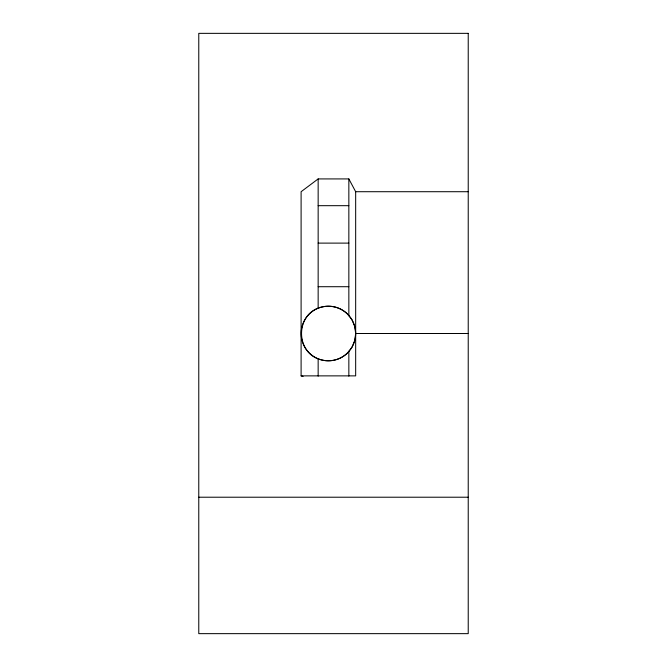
<?xml version="1.0" encoding="UTF-8"?>
<svg xmlns="http://www.w3.org/2000/svg" width="667" height="667" viewBox="0 0 667 667"><rect width="100%" height="100%" fill="white"/><g stroke="black" fill="none" stroke-linecap="round" stroke-linejoin="round"><path stroke-width="1" d="M355.669 333.5L354.744 340.562L352.018 347.14L347.682 352.793A27.13 26.905 0 0 1 321.319 359.863C294.964 353.485 294.947 313.507 321.319 307.145A27.13 26.905 0 0 1 347.674 314.215L352.018 319.86L354.744 326.438L355.669 333.5A27.289 27.289 0 0 1 314.741 357.128A27.289 27.289 0 0 1 314.741 309.872A27.289 27.289 0 0 1 355.669 333.5L468.226 333.5M301.1 375.871L355.669 375.871L355.669 191.712L348.849 178.923L318.151 178.923L301.1 191.712L301.1 375.871L303.101 376.396M355.669 191.712L468.226 191.712M318.151 205.678L348.849 205.678M318.151 243.113L348.849 243.113M318.151 286.71L348.849 286.71M198.774 497.215L468.226 497.215M348.849 178.923L348.849 315.733M348.849 351.267L348.849 376.138M318.151 178.923L318.151 308.454M318.151 358.546L318.151 376.146M468.226 33.35L198.774 33.35L198.774 633.65L468.226 633.65L468.226 33.35"/></g></svg>
